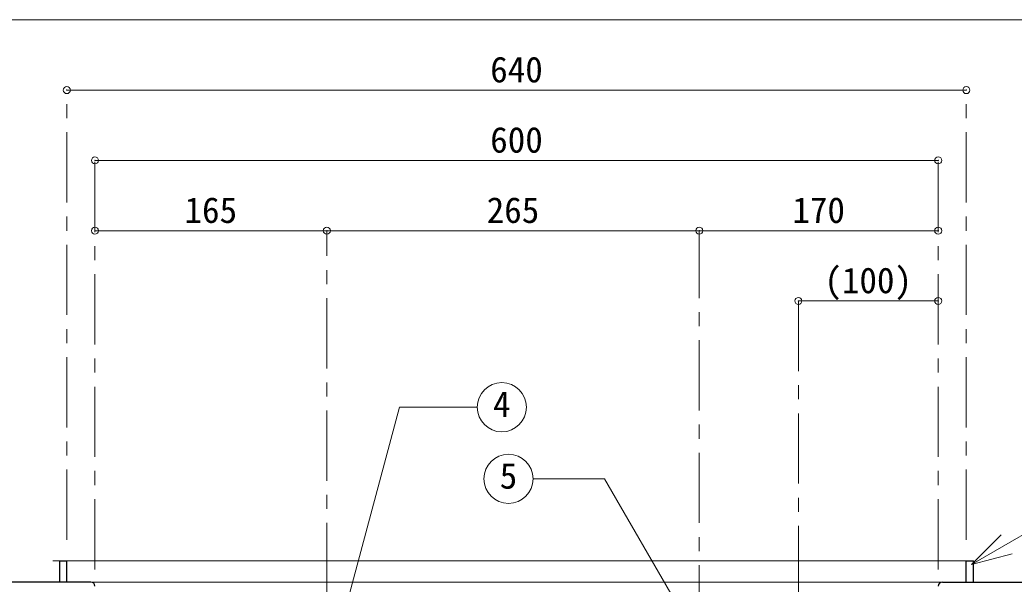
# Model space of a CAD drawing. Units: millimetres at full size, sheet at 1:10. Extents: x -2114 to 1936, y -1399 to 1411.
# Drawn here: x -1094 to -387, y -80 to 321 of the extents above; entities that cross this region are included whole.
import ezdxf
from ezdxf.enums import TextEntityAlignment as Align

# ---------------------------------------------------------------- set-up
doc = ezdxf.new("R2010")
doc.units = ezdxf.units.MM
doc.header["$LTSCALE"] = 10
doc.header["$PDMODE"] = 32
doc.header["$PDSIZE"] = 5
doc.linetypes.add('CHAIN1', pattern=[8, 5, -1, 1, -1])
doc.layers.add('0-0_ﾚｲﾔ1', color=4, linetype='Continuous', lineweight=9)
doc.styles.add('ＭＳ ゴシック', font='')
doc.styles.get('ＭＳ ゴシック').set_extended_font_data('MS Gothic')

msp = doc.modelspace()

# ---------------------------------------------------------------- linework, layer by layer
at = {"layer": '0-0_ﾚｲﾔ1'}
for p, q in [((-1175.92, 321.36), (-305.92, 321.36)), ((-420.92, 271.36), (-1060.92, 271.36)), ((-1040.92, 221.36), (-440.92, 221.36)), ((-875.92, 171.36), (-1040.92, 171.36)), ((-610.92, 171.36), (-875.92, 171.36)), ((-440.92, 171.36), (-610.92, 171.36)), ((-540.42, 121.36), (-440.92, 121.36)), ((-1070.92, -63.64), (-420.92, -63.64)), ((-1043.92, -78.64), (-437.92, -78.64))]:
    msp.add_line(p, q, dxfattribs=at)
at = {"layer": '0-0_ﾚｲﾔ1', "linetype": 'CHAIN1'}
for p, q in [((-1060.92, -48.64), (-1060.92, 271.36)), ((-420.92, -48.64), (-420.92, 271.36)), ((-1040.92, -69.64), (-1040.92, 221.36)), ((-440.92, -69.64), (-440.92, 221.36)), ((-875.92, -166.64), (-875.92, 171.36)), ((-610.92, -116.64), (-610.92, 171.36)), ((-540.42, 121.36), (-540.42, -657.14))]:
    msp.add_line(p, q, dxfattribs=at)
at = {"layer": '0-0_ﾚｲﾔ1', "color": 7, "lineweight": 18}
for p, q in [((-417.32, -66.27), (-247.39, 31.84)), ((-729.16, -5.22), (-678.25, -5.22)), ((-606.37, -129.74), (-678.25, -5.22)), ((-417.32, -66.27), (-396.11, -45.06)), ((-417.32, -66.27), (-388.34, -58.51))]:
    msp.add_line(p, q, dxfattribs=at)
at = {"layer": '0-0_ﾚｲﾔ1', "color": 5, "lineweight": 25}
for p, q in [((-1060.92, -78.64), (-1060.92, -63.64)), ((-420.92, -78.64), (-420.92, -63.64)), ((-420.92, -63.64), (-415.92, -63.64)), ((-415.92, -78.64), (-415.92, -63.64)), ((-1043.92, -78.64), (-1175.92, -78.64)), ((-437.92, -78.64), (-305.92, -78.64))]:
    msp.add_line(p, q, dxfattribs=at)
at = {"layer": '0-0_ﾚｲﾔ1', "color": 7, "lineweight": 18}
msp.add_lwpolyline([(-871.07, -129.45), (-824.13, 45.72), (-768.94, 45.72)], dxfattribs=at)
at = {"layer": '0-0_ﾚｲﾔ1', "color": 5, "lineweight": 25}
msp.add_lwpolyline([(-1065.92, -78.64), (-1065.92, -63.64), (-1060.92, -63.64)], dxfattribs=at)
at = {"layer": '0-0_ﾚｲﾔ1', "color": 7, "lineweight": 18}
for centre in [(-751.44, 45.72), (-746.66, -5.22)]:
    msp.add_circle(centre, 17.5, dxfattribs=at)
at = {"layer": '0-0_ﾚｲﾔ1', "color": 5, "lineweight": 25}
for centre, start, end in [((-1043.92, -81.64), 0, 90), ((-437.92, -81.64), 90, 180)]:
    msp.add_arc(centre, 3, start, end, dxfattribs=at)
at = {"layer": '0-0_ﾚｲﾔ1', "color": 1}
for p in [(-1060.92, 271.36), (-420.92, 271.36), (-1040.92, 221.36), (-440.92, 221.36), (-1040.92, 171.36), (-875.92, 171.36), (-610.92, 171.36), (-440.92, 171.36), (-540.42, 121.36), (-440.92, 121.36)]:
    msp.add_point(p, dxfattribs=at)

# ---------------------------------------------------------------- texts
at = {"layer": '0-0_ﾚｲﾔ1', "color": 7, "style": 'ＭＳ ゴシック'}
for s, p in [('640', (-759.67, 271.36)), ('600', (-759.67, 221.36)), ('165', (-977.17, 171.36)), ('265', (-762.17, 171.36)), ('170', (-544.67, 171.36)), ('(100)', (-521.92, 121.36)), ('4', (-757.69, 33.22)), ('5', (-752.91, -17.72))]:
    msp.add_text(s, height=18.33, dxfattribs=at).set_placement(p, align=Align.BOTTOM_LEFT)

doc.saveas('drawing.dxf')
